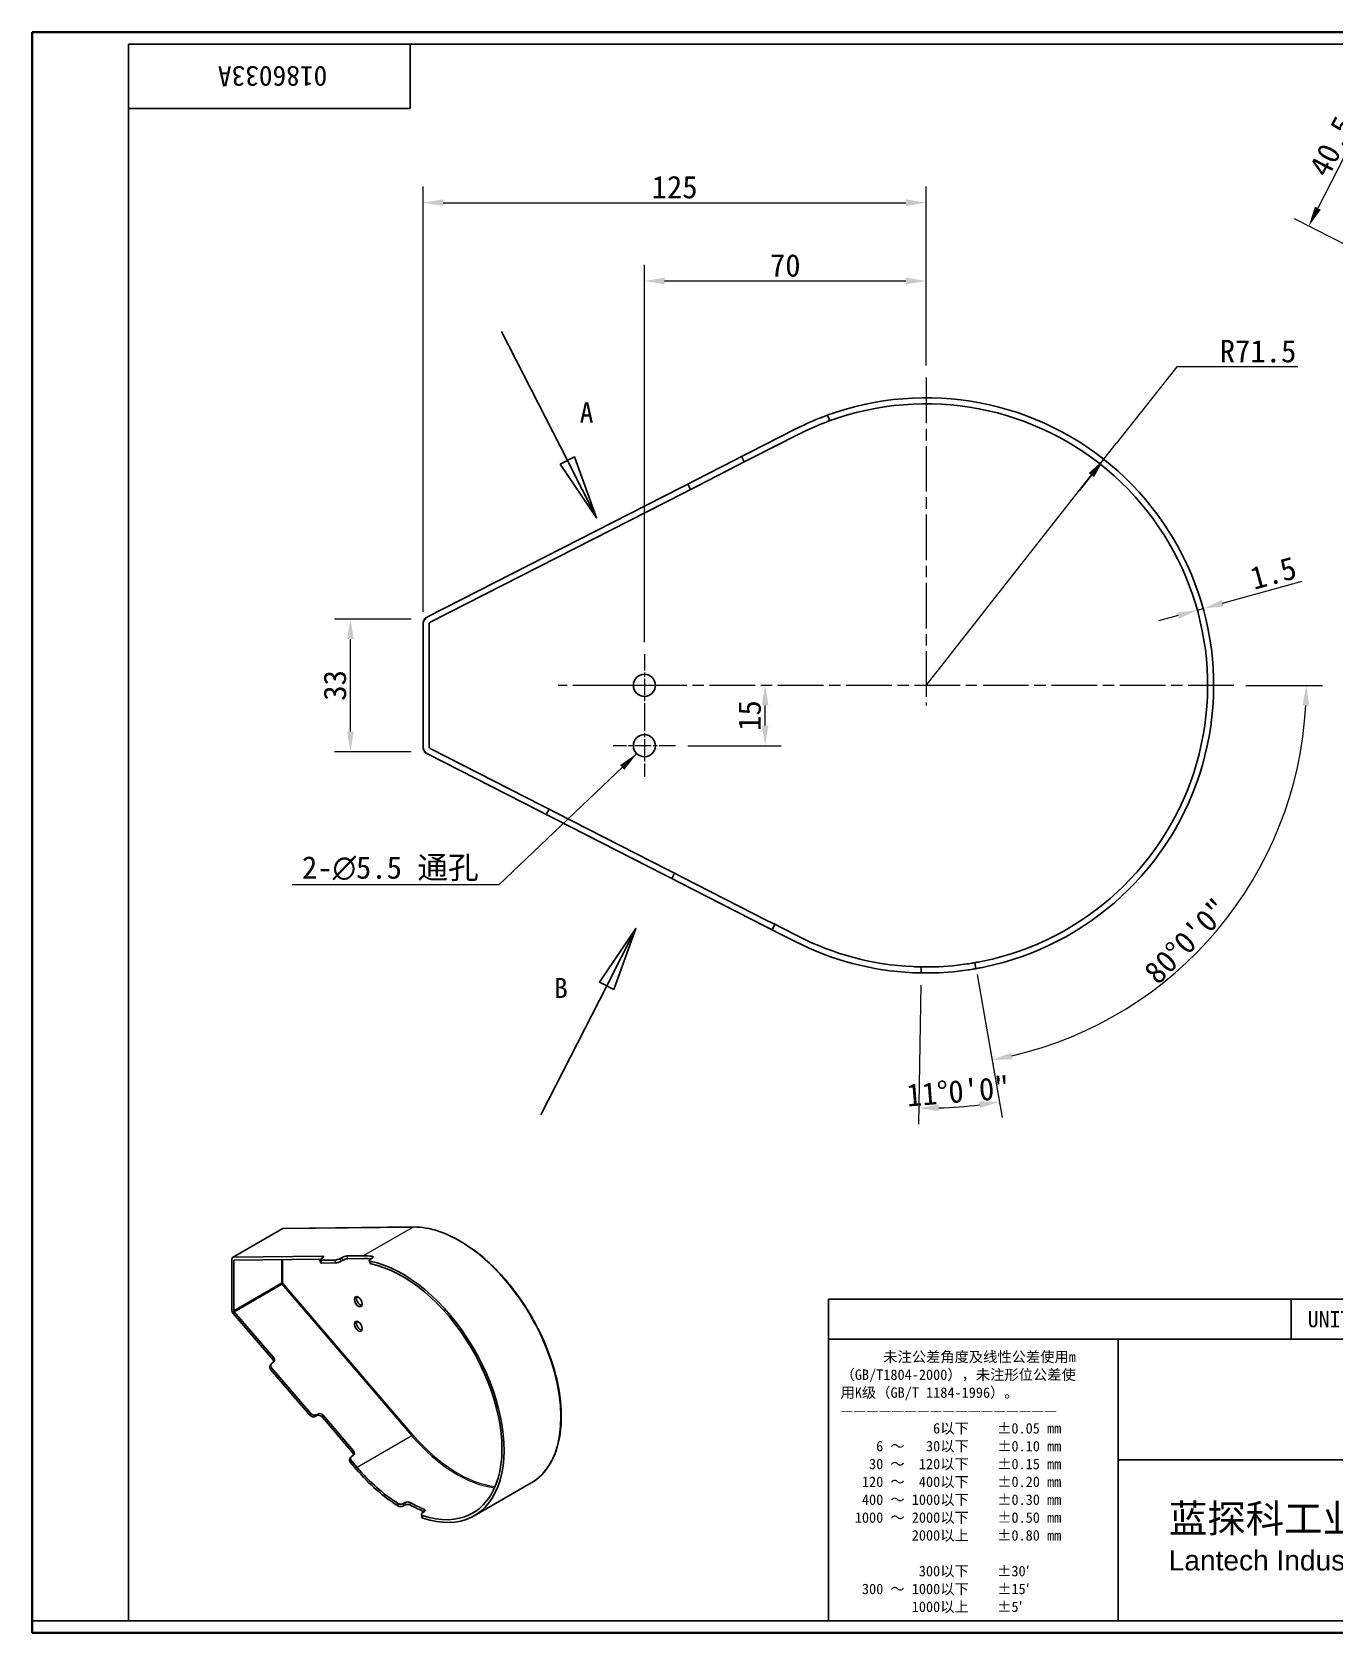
# Model space of a CAD drawing. Header units: millimetres. Extents: x 24 to 1166, y 22 to 818.
# Drawn here: x 24 to 672, y 22 to 818 of the extents above; entities that cross this region are included whole.
import ezdxf
from ezdxf.enums import TextEntityAlignment as Align

# ---------------------------------------------------------------- set-up
doc = ezdxf.new("R2010")
doc.units = ezdxf.units.MM
doc.header["$LTSCALE"] = 4
doc.linetypes.add('CHAIN', pattern=[0.3543, 0.2362, -0.0295, 0.0591, -0.0295])
doc.linetypes.add('DOTTED', pattern=[0.0482, 0.0069, -0.0413])
for name, color, linetype, lineweight in [('1', 7, 'Continuous', 18), ('可见 (ISO)', 7, 'Continuous', 25), ('可见窄的 (ISO)', 7, 'Continuous', 18), ('图框 (ISO)', 7, 'Continuous', 35), ('标题 (ISO)', 7, 'Continuous', 25), ('草图几何图元 (ISO)', 7, 'Continuous', 18)]:
    doc.layers.add(name, color=color, linetype=linetype, lineweight=lineweight)
for name, color, linetype, lineweight, true_color in [('中心标记 (ISO)', 1, 'CHAIN', 18, 0xff0000), ('剖切线 (ISO)', 7, 'CHAIN', 25, 0x008000), ('尺寸 (ISO)', 7, 'Continuous', 18, 0x008000), ('符号 (ISO)', 7, 'Continuous', 18, 0x008000)]:
    doc.layers.add(name, color=color, linetype=linetype, lineweight=lineweight, true_color=true_color)
doc.styles.add('HZ_33', font='simfang.ttf')
doc.styles.add('文本样式164', font='SimSun.ttf')
doc.styles.add('文本样式165', font='SimSun.ttf')
doc.styles.add('文本样式74', font='SimSun.ttf')
doc.styles.add('最新国标', font='simfang.ttf')
doc.styles.add('注释文本 (ISO)', font='simfang.ttf')
doc.dimstyles.new('默认 (GB)', dxfattribs={"dimscale": 4, "dimtxt": 2.8, "dimasz": 2.5, "dimexe": 2, "dimexo": 1.5, "dimgap": 0.5, "dimtad": 1, "dimtoh": 1, "dimdsep": 46, "dimtxsty": '最新国标', "dimcen": 0.09, "dimdle": 10, "dimclrd": 256, "dimclre": 256, "dimclrt": 256, "dimaunit": 1, "dimadec": 3, "dimazin": 2, "dimtfac": 0.535714, "dimtdec": 3, "dimtmove": 0, "dimatfit": 3, "dimfxl": 0, "dimtolj": 1, "dimlwd": -1, "dimlwe": -1, "dimarcsym": 0})
doc.dimstyles.new('默认 (GB)$7', dxfattribs={"dimscale": 4, "dimtxt": 2.8, "dimasz": 2.5, "dimexe": 2, "dimexo": 1.5, "dimgap": 0.5, "dimtad": 1, "dimtoh": 1, "dimdsep": 46, "dimtxsty": '最新国标', "dimcen": 0.09, "dimdle": 10, "dimclrd": 256, "dimclre": 256, "dimclrt": 256, "dimaunit": 1, "dimadec": 3, "dimazin": 2, "dimtfac": 0.535714, "dimtdec": 3, "dimtmove": 0, "dimatfit": 3, "dimfxl": 0, "dimtolj": 1, "dimlwd": -1, "dimlwe": -1, "dimarcsym": 0})

# ---------------------------------------------------------------- blocks, each defined once
blk = doc.blocks.new('图框 最新国标')
at = {"layer": '图框 (ISO)'}
for p, q in [((6, 7), (6, 204.5)), ((6, 204.5), (291.5, 204.5)), ((6, 7), (6, 5.5)), ((6, 7), (6, 5.5)), ((291.5, 5.5), (6, 5.5))]:
    blk.add_line(p, q, dxfattribs=at)
at = {"layer": '图框 (ISO)', "color": 7, "linetype": 'Continuous', "lineweight": 25}
for p, q in [((18, 203), (290, 203)), ((18, 7), (18, 203)), ((18, 203), (290, 203)), ((53, 203), (53, 195)), ((53, 195), (18, 195)), ((290, 7), (6, 7)), ((290, 7), (18, 7))]:
    blk.add_line(p, q, dxfattribs=at)
at = {"layer": '图框 (ISO)', "style": '文本样式74'}
blk.add_attdef('零件代号_001', (42.7, 200.25), '', height=2.5, rotation=180, dxfattribs=at)
blk = doc.blocks.new('标题栏 最新国标')
at = {"layer": '标题 (ISO)'}
for p, q in [((381.98, -183.84), (196.98, -183.84)), ((196.98, -183.84), (196.98, -223.84)), ((254.48, -183.84), (254.48, -188.84)), ((269.48, -183.84), (269.48, -188.84)), ((281.48, -188.09), (281.48, -184.59)), ((281.48, -184.59), (286.48, -185.34)), ((289.48, -183.84), (289.48, -188.84)), ((381.98, -223.84), (381.98, -183.84)), ((383.48, -183.84), (383.48, -225.34)), ((286.48, -185.34), (286.48, -187.34)), ((196.98, -188.84), (381.98, -188.84)), ((232.98, -188.84), (232.98, -223.84)), ((286.48, -187.34), (281.48, -188.09)), ((321.98, -188.84), (321.98, -223.84)), ((321.98, -193.84), (381.98, -193.84)), ((321.98, -198.84), (381.98, -198.84)), ((351.98, -198.84), (351.98, -208.84)), ((321.98, -203.84), (232.98, -203.84)), ((321.98, -203.84), (381.98, -203.84)), ((321.98, -208.84), (381.98, -208.84)), ((321.98, -218.84), (381.98, -218.84)), ((196.98, -223.84), (381.98, -223.84)), ((383.48, -225.34), (196.98, -225.34))]:
    blk.add_line(p, q, dxfattribs=at)
at = {"layer": '标题 (ISO)', "linetype": 'CHAIN', "ltscale": 5.000333}
blk.add_line((274.98, -184.09), (274.98, -188.59), dxfattribs=at)
at = {"layer": '标题 (ISO)', "linetype": 'CHAIN', "ltscale": 15.834605}
blk.add_line((272.73, -186.34), (286.98, -186.34), dxfattribs=at)
at = {"layer": '标题 (ISO)'}
for radius in [1.75, 1]:
    blk.add_circle((274.98, -186.34), radius, dxfattribs=at)
at = {"layer": '1', "style": '文本样式164'}
for s, p in [('材 料', (299.48, -186.34)), ('UNIT: mm', (261.98, -186.34)), ('设 计', (327.98, -191.34)), ('制 图', (327.98, -196.34)), ('比 例', (327.98, -201.34)), ('重 量', (357.98, -201.34)), ('共 1  张', (336.98, -206.34)), ('第 1  张', (366.98, -206.34))]:
    blk.add_text(s, height=2, dxfattribs=at).set_placement(p, align=Align.MIDDLE_CENTER)
at = {"layer": '标题 (ISO)', "style": '注释文本 (ISO)'}
for s, insert, char_height, attachment_point, line_spacing_factor in [('\\fSimSun|b0|i0;{\\H1.3000;      未注公差角度及线性公差使用m\\P}\\fSimSun|b0|i0;{\\H1.3000;（GB/T1804-2000），未注形位公差使\\P}\\fSimSun|b0|i0;{\\H1.3000;用K级（GB/T 1184-1996）。\\P}\\fSimSun|b0|i0;{\\H1.3000;—————————————————\\P}\\fSimSun|b0|i0;{\\H1.3000;             6以下    ±0.05 mm\\P}\\fSimSun|b0|i0;{\\H1.3000;     6 ～   30以下    ±0.10 mm\\P}\\fSimSun|b0|i0;{\\H1.3000;    30 ～  120以下    ±0.15 mm\\P}\\fSimSun|b0|i0;{\\H1.3000;   120 ～  400以下    ±0.20 mm\\P}\\fSimSun|b0|i0;{\\H1.3000;   400 ～ 1000以下    ±0.30 mm\\P}\\fSimSun|b0|i0;{\\H1.3000;  1000 ～ 2000以下    ±0.50 mm\\P}\\fSimSun|b0|i0;{\\H1.3000;          2000以上    ±0.80 mm\\P}\\fSimSun|b0|i0;{\\H1.3000;\\P}\\fSimSun|b0|i0;{\\H1.3000;           300以下    ±30′\\P}\\fSimSun|b0|i0;{\\H1.3000;   300 ～ 1000以下    ±15′\\P}\\fSimSun|b0|i0;{\\H1.3000;          1000以上    ±5′}', (198.48, -206.63), 1.3, 4, 1.023913), ('{\\fMicrosoft YaHei|b0|i0|c134|p34;\\H1.75x;蓝探科工业自动化（江苏）有限公司\\P\\fArial|b0|i0|c0|p34;\\H0.71429x;Lantech Industrial Automation (Jiangsu) Co., Ltd\\fFangSong|b0|i0|c134|p49;.\\H1.15195x; }', (277.48, -213.84), 2, 5, 0.978695)]:
    blk.add_mtext(s, dxfattribs=dict(at, insert=insert, char_height=char_height, attachment_point=attachment_point, line_spacing_factor=line_spacing_factor))
at = {"layer": '标题 (ISO)', "attachment_point": 5, "style": '注释文本 (ISO)'}
for s, insert, char_height in [('\\fFangSong|b0|i0;零件号', (327.98, -211.84), 2), ('\\fSimSun|b0|i0;{\\H1.6000;未经蓝探科事先书面同意，严禁复制或发布此文件。}', (351.98, -221.34), 1.6)]:
    blk.add_mtext(s, dxfattribs=dict(at, insert=insert, char_height=char_height))
at = {"layer": '标题 (ISO)'}
for tag, p, height, style in [('材料_001', (320.09, -187.33), 2, '注释文本 (ISO)'), ('设计人_001', (353.63, -192.33), 2, '注释文本 (ISO)'), ('库存编号_001', (272.47, -198.13), 3.5, '文本样式165'), ('设计人_001', (353.63, -197.33), 2, '注释文本 (ISO)'), ('视图比例_001', (339.22, -202.33), 2, '注释文本 (ISO)'), ('质量\\P3;_001', (371.53, -202.3), 2, '注释文本 (ISO)'), ('零件代号_001', (347.9, -215.59), 3.5, '文本样式165')]:
    blk.add_attdef(tag, p, '', height=height, dxfattribs=dict(at, style=style))
blk = doc.blocks.new('*D5')
at = {"layer": 'Defpoints', "color": 0, "transparency": 16777216}
for p in [(468.48, 493.15), (621.48, 493.15), (637.45, 408.29), (492.79, 355.28)]:
    blk.add_point(p, dxfattribs=at)
at = {"layer": '尺寸 (ISO)', "color": 116, "true_color": 0x00803f, "transparency": 16777216}
for p, q in [((627.48, 493.15), (665.56, 493.15)), ((493.83, 349.37), (502.7, 299.06))]:
    blk.add_line(p, q, dxfattribs=at)
blk.add_arc((468.48, 493.15), 189.08, 283.03057, 356.96943, dxfattribs=at)
for points in [[(655.63, 483.2), (658.96, 483.11), (657.56, 493.15)], [(511.44, 307.3), (510.78, 310.57), (501.31, 306.94)]]:
    blk.add_solid(points, dxfattribs=at)
at = {"layer": '尺寸 (ISO)', "transparency": 16777216, "insert": (597.87, 365.99), "char_height": 11.2, "attachment_point": 5, "rotation": 45.5, "style": '最新国标'}
blk.add_mtext('\\A1;80°0\'0"', dxfattribs=at)
blk = doc.blocks.new('二维转换剖视图0')
at = {"layer": '剖切线 (ISO)', "linetype": 'Continuous'}
for p, q in [((64.36, 167.27), (72.54, 151.24)), ((73.43, 151.69), (71.65, 150.79)), ((76.17, 144.11), (73.43, 151.69)), ((71.65, 150.79), (76.17, 144.11)), ((72.54, 151.24), (76.17, 144.11))]:
    blk.add_line(p, q, dxfattribs=at)
at = {"layer": '剖切线 (ISO)', "linetype": 'Continuous', "flags": 128}
blk.add_lwpolyline([(71.65, 150.79), (76.17, 144.11), (73.43, 151.69), (71.65, 150.79)], dxfattribs=at)
at = {"layer": '剖切线 (ISO)'}
blk.add_solid([(71.65, 150.79), (76.17, 144.11), (73.43, 151.69), (71.65, 150.79)], dxfattribs=at)
at = {"layer": '剖切线 (ISO)', "insert": (74.08, 155.95), "char_height": 2.5, "attachment_point": 7, "style": 'HZ_33'}
blk.add_mtext('A', dxfattribs=at)
blk = doc.blocks.new('二维转换剖视图1')
at = {"layer": '剖切线 (ISO)', "linetype": 'Continuous'}
for p, q in [((81.06, 93.08), (76.53, 86.4)), ((77.43, 85.95), (81.06, 93.08)), ((78.32, 85.5), (81.06, 93.08)), ((69.25, 69.92), (77.43, 85.95)), ((76.53, 86.4), (78.32, 85.5))]:
    blk.add_line(p, q, dxfattribs=at)
at = {"layer": '剖切线 (ISO)', "linetype": 'Continuous', "flags": 128}
blk.add_lwpolyline([(78.32, 85.5), (81.06, 93.08), (76.53, 86.4), (78.32, 85.5)], dxfattribs=at)
at = {"layer": '剖切线 (ISO)'}
blk.add_solid([(78.32, 85.5), (81.06, 93.08), (76.53, 86.4), (78.32, 85.5)], dxfattribs=at)
at = {"layer": '剖切线 (ISO)', "insert": (70.89, 84.42), "char_height": 2.5, "attachment_point": 7, "style": 'HZ_33'}
blk.add_mtext('B', dxfattribs=at)
blk = doc.blocks.new('*D8')
at = {"layer": 'Defpoints', "color": 0, "transparency": 16777216}
for p in [(468.48, 694.22), (468.48, 646.15), (328.48, 508.65)]:
    blk.add_point(p, dxfattribs=at)
at = {"layer": '尺寸 (ISO)', "color": 116, "true_color": 0x00803f, "transparency": 16777216}
for p, q in [((328.48, 514.65), (328.48, 702.22)), ((468.48, 652.15), (468.48, 702.22)), ((338.48, 694.22), (458.48, 694.22))]:
    blk.add_line(p, q, dxfattribs=at)
for points in [[(338.48, 695.88), (338.48, 692.55), (328.48, 694.22)], [(458.48, 695.88), (458.48, 692.55), (468.48, 694.22)]]:
    blk.add_solid(points, dxfattribs=at)
at = {"layer": '尺寸 (ISO)', "transparency": 16777216, "insert": (398.48, 701.88), "char_height": 11.2, "attachment_point": 5, "style": '最新国标'}
blk.add_mtext('\\A1;70', dxfattribs=at)
blk = doc.blocks.new('*D9')
at = {"layer": 'Defpoints', "color": 0, "transparency": 16777216}
for p in [(556.89, 605.54), (468.48, 493.15)]:
    blk.add_point(p, dxfattribs=at)
at = {"layer": '尺寸 (ISO)', "color": 116, "true_color": 0x00803f, "transparency": 16777216}
for p, q in [((593.1, 651.56), (563.08, 613.4)), ((653.25, 651.56), (593.1, 651.56)), ((556.89, 605.54), (563.08, 613.4)), ((468.48, 493.15), (556.89, 605.54)), ((550.71, 597.68), (544.53, 589.82))]:
    blk.add_line(p, q, dxfattribs=at)
blk.add_solid([(549.4, 598.71), (552.02, 596.65), (556.89, 605.54)], dxfattribs=at)
at = {"layer": '尺寸 (ISO)', "transparency": 16777216, "insert": (633.54, 659.25), "char_height": 11.2, "attachment_point": 5, "style": '最新国标'}
blk.add_mtext('\\A1;R71.5', dxfattribs=at)
blk = doc.blocks.new('*D10')
at = {"layer": 'Defpoints', "color": 0, "transparency": 16777216}
for p in [(468.48, 733.15), (468.48, 646.15), (218.48, 523.7)]:
    blk.add_point(p, dxfattribs=at)
at = {"layer": '尺寸 (ISO)', "color": 116, "true_color": 0x00803f, "transparency": 16777216}
for p, q in [((218.48, 529.7), (218.48, 741.15)), ((468.48, 652.15), (468.48, 741.15)), ((228.48, 733.15), (458.48, 733.15))]:
    blk.add_line(p, q, dxfattribs=at)
for points in [[(228.48, 734.82), (228.48, 731.48), (218.48, 733.15)], [(458.48, 734.82), (458.48, 731.48), (468.48, 733.15)]]:
    blk.add_solid(points, dxfattribs=at)
at = {"layer": '尺寸 (ISO)', "transparency": 16777216, "insert": (343.48, 740.81), "char_height": 11.2, "attachment_point": 5, "style": '最新国标'}
blk.add_mtext('\\A1;125', dxfattribs=at)
blk = doc.blocks.new('*D11')
at = {"layer": 'Defpoints', "color": 0, "transparency": 16777216}
for p in [(182.31, 526.15), (218.48, 526.15), (218.48, 460.15)]:
    blk.add_point(p, dxfattribs=at)
at = {"layer": '尺寸 (ISO)', "color": 116, "true_color": 0x00803f, "transparency": 16777216}
for p, q in [((212.48, 526.15), (174.31, 526.15)), ((182.31, 470.15), (182.31, 516.15)), ((212.48, 460.15), (174.31, 460.15))]:
    blk.add_line(p, q, dxfattribs=at)
for points in [[(180.64, 516.15), (183.98, 516.15), (182.31, 526.15)], [(180.64, 470.15), (183.98, 470.15), (182.31, 460.15)]]:
    blk.add_solid(points, dxfattribs=at)
at = {"layer": '尺寸 (ISO)', "transparency": 16777216, "insert": (174.65, 493.15), "char_height": 11.2, "attachment_point": 5, "rotation": 90, "style": '最新国标'}
blk.add_mtext('\\A1;33', dxfattribs=at)
blk = doc.blocks.new('*D12')
at = {"layer": 'Defpoints', "color": 0, "transparency": 16777216}
for p in [(388.48, 493.15), (468.48, 493.15), (343.98, 463.15)]:
    blk.add_point(p, dxfattribs=at)
at = {"layer": '尺寸 (ISO)', "color": 116, "true_color": 0x00803f, "transparency": 16777216}
for p, q in [((388.48, 473.15), (388.48, 483.15)), ((349.98, 463.15), (396.48, 463.15))]:
    blk.add_line(p, q, dxfattribs=at)
for points in [[(386.81, 483.15), (390.14, 483.15), (388.48, 493.15)], [(386.81, 473.15), (390.14, 473.15), (388.48, 463.15)]]:
    blk.add_solid(points, dxfattribs=at)
at = {"layer": '尺寸 (ISO)', "transparency": 16777216, "insert": (380.81, 478.15), "char_height": 11.2, "attachment_point": 5, "rotation": 90, "style": '最新国标'}
blk.add_mtext('\\A1;15', dxfattribs=at)
blk = doc.blocks.new('*D13')
at = {"layer": 'Defpoints', "color": 0, "transparency": 16777216}
for p in [(603.39, 530.54), (606.28, 531.34), (606.28, 531.34)]:
    blk.add_point(p, dxfattribs=at)
at = {"layer": '尺寸 (ISO)', "color": 116, "true_color": 0x00803f, "transparency": 16777216}
for p, q in [((615.92, 534.01), (655.52, 544.99)), ((593.75, 527.87), (584.12, 525.2)), ((603.39, 530.54), (606.28, 531.34))]:
    blk.add_line(p, q, dxfattribs=at)
for points in [[(615.47, 535.62), (616.36, 532.41), (606.28, 531.34)], [(593.31, 529.48), (594.2, 526.26), (603.39, 530.54)]]:
    blk.add_solid(points, dxfattribs=at)
at = {"layer": '尺寸 (ISO)', "transparency": 16777216, "insert": (641.09, 548.98), "char_height": 11.2, "attachment_point": 5, "rotation": 15.49141, "style": '最新国标'}
blk.add_mtext('\\A1;1.5', dxfattribs=at)
blk = doc.blocks.new('*D18')
at = {"layer": 'Defpoints', "color": 0, "transparency": 16777216}
for p in [(658.75, 721.5), (844.29, 717.78), (744.9, 677.55)]:
    blk.add_point(p, dxfattribs=at)
at = {"layer": '尺寸 (ISO)', "color": 116, "true_color": 0x00803f, "transparency": 16777216}
for p, q in [((838.94, 720.51), (688.43, 797.29)), ((691.01, 784.74), (663.29, 730.41)), ((739.55, 680.28), (651.62, 725.13))]:
    blk.add_line(p, q, dxfattribs=at)
for points in [[(689.53, 785.5), (692.5, 783.99), (695.56, 793.65)], [(661.81, 731.16), (664.78, 729.65), (658.75, 721.5)]]:
    blk.add_solid(points, dxfattribs=at)
at = {"layer": '尺寸 (ISO)', "transparency": 16777216, "insert": (670.3, 761.07), "char_height": 11.2, "attachment_point": 5, "rotation": 62.97265, "style": '最新国标'}
blk.add_mtext('\\A1;40.5', dxfattribs=at)
blk = doc.blocks.new('*D22')
at = {"layer": 'Defpoints', "color": 0, "transparency": 16777216}
for p in [(468.48, 493.15), (492.79, 355.28), (465.98, 350.17), (478.26, 283.18)]:
    blk.add_point(p, dxfattribs=at)
at = {"layer": '尺寸 (ISO)', "color": 116, "true_color": 0x00803f, "transparency": 16777216}
for p, q in [((465.88, 344.17), (464.67, 274.98)), ((493.83, 349.37), (506.37, 278.26))]:
    blk.add_line(p, q, dxfattribs=at)
blk.add_arc((468.48, 493.15), 210.2, 271.72603, 277.27397, dxfattribs=at)
for points in [[(474.82, 281.38), (474.8, 284.71), (464.81, 282.98)], [(494.84, 286.29), (495.34, 282.99), (504.98, 286.14)]]:
    blk.add_solid(points, dxfattribs=at)
at = {"layer": '尺寸 (ISO)', "transparency": 16777216, "insert": (484.37, 291.24), "char_height": 11.2, "attachment_point": 5, "rotation": 4.5, "style": '最新国标'}
blk.add_mtext('\\A1;11°0\'0"', dxfattribs=at)

msp = doc.modelspace()

# ---------------------------------------------------------------- linework, layer by layer
at = {"layer": '中心标记 (ISO)', "ltscale": 23.990969}
for p, q in [((468.476, 646.148), (468.476, 483.148)), ((621.476, 493.148), (285.651, 493.148))]:
    msp.add_line(p, q, dxfattribs=at)
at = {"layer": '中心标记 (ISO)', "ltscale": 8.611757}
for p, q in [((328.476, 508.648), (328.476, 477.648)), ((343.976, 493.148), (312.976, 493.148)), ((328.476, 478.648), (328.476, 447.648)), ((343.976, 463.148), (312.976, 463.148))]:
    msp.add_line(p, q, dxfattribs=at)
at = {"layer": '可见 (ISO)'}
for p, q in [((419.567, 627.525), (420.593, 624.705)), ((380.334, 608.717), (403.494, 620.531)), ((404.857, 617.859), (381.697, 606.044)), ((373.207, 605.081), (353.61, 595.084)), ((373.207, 605.081), (376.771, 606.899)), ((380.334, 608.717), (376.771, 606.899)), ((378.134, 604.227), (376.771, 606.899)), ((378.134, 604.227), (381.697, 606.044)), ((354.973, 592.412), (374.571, 602.409)), ((378.134, 604.227), (374.571, 602.409)), ((220.658, 527.262), (346.484, 591.449)), ((350.047, 593.266), (346.484, 591.449)), ((347.847, 588.776), (351.41, 590.594)), ((350.047, 593.266), (353.61, 595.084)), ((350.047, 593.266), (351.41, 590.594)), ((354.973, 592.412), (351.41, 590.594)), ((347.847, 588.776), (222.021, 524.589)), ((218.476, 462.598), (218.476, 523.699)), ((221.476, 523.699), (221.476, 462.598)), ((222.021, 461.708), (277.475, 433.419)), ((276.111, 430.747), (220.658, 459.035)), ((276.111, 430.747), (279.674, 428.929)), ((281.038, 431.602), (277.475, 433.419)), ((281.038, 431.602), (279.674, 428.929)), ((281.038, 431.602), (284.601, 429.784)), ((283.238, 427.112), (279.674, 428.929)), ((283.238, 427.112), (338.467, 398.938)), ((339.83, 401.61), (284.601, 429.784)), ((342.03, 397.12), (338.467, 398.938)), ((339.83, 401.61), (343.393, 399.793)), ((342.03, 397.12), (343.393, 399.793)), ((346.956, 397.975), (343.393, 399.793)), ((342.03, 397.12), (345.593, 395.303)), ((388.351, 373.491), (345.593, 395.303)), ((346.956, 397.975), (389.714, 376.163)), ((393.277, 374.345), (389.714, 376.163)), ((393.277, 374.345), (391.914, 371.673)), ((393.277, 374.345), (396.84, 372.528)), ((388.351, 373.491), (391.914, 371.673)), ((395.477, 369.855), (391.914, 371.673)), ((395.477, 369.855), (403.494, 365.766)), ((404.857, 368.438), (396.84, 372.528)), ((465.98, 350.17), (466.032, 353.17)), ((492.786, 355.275), (493.307, 352.321)), ((148.447, 222.972), (123.698, 208.683)), ((213.601, 223.865), (148.959, 223.109)), ((123.284, 182.824), (123.284, 207.768)), ((124.055, 208.777), (168.541, 209.297)), ((124.344, 207.155), (124.344, 182.211)), ((167.401, 207.909), (124.537, 207.408)), ((167.053, 207.438), (167.535, 206.069)), ((174.454, 207.366), (167.525, 207.285)), ((168.387, 208.495), (167.68, 208.087)), ((177.128, 208.198), (177.835, 208.606)), ((178.317, 207.237), (177.61, 206.828)), ((180.509, 209.437), (188.698, 209.533)), ((189.18, 208.164), (180.991, 208.068)), ((191.656, 207.154), (192.019, 205.794)), ((192.966, 208.291), (192.259, 207.882)), ((168.007, 205.916), (174.936, 205.997)), ((143.661, 158.056), (124.055, 180.924)), ((124.537, 181.736), (144.143, 158.868)), ((142.821, 155.725), (142.339, 154.912)), ((142.645, 153.076), (162.171, 130.3)), ((162.653, 131.113), (143.127, 153.888)), ((143.988, 156.583), (143.281, 156.174)), ((165.552, 130.056), (164.845, 129.647)), ((165.327, 130.46), (166.034, 130.868)), ((183.344, 111.77), (168.226, 129.403)), ((168.708, 130.215), (183.826, 112.583)), ((182.504, 109.439), (182.022, 108.627)), ((182.328, 106.79), (185.162, 103.484)), ((185.644, 104.297), (182.81, 107.603)), ((183.671, 110.297), (182.964, 109.889)), ((272.171, 96.633), (243.886, 80.303)), ((209.375, 85.587), (208.668, 85.179)), ((208.687, 86.393), (209.394, 86.801)), ((217.558, 80.996), (217.742, 79.683)), ((218.853, 82.199), (218.146, 81.791))]:
    msp.add_line(p, q, dxfattribs=at)
for centre in [(328.476, 493.148), (328.476, 463.148)]:
    msp.add_circle(centre, 5.5, dxfattribs=at)
for centre, radius, start, end in [((468.476, 493.148), 143, 281.602888, 108.397112), ((468.476, 493.148), 140, 281.637245, 108.362755), ((468.476, 493.148), 143, 111.602888, 117.027349), ((468.476, 493.148), 140, 111.637245, 117.027349), ((222.476, 523.699), 4, 117.027349, 180), ((222.476, 523.699), 1, 117.027349, 180), ((222.476, 462.598), 4, 180, 242.972651), ((222.476, 462.598), 1, 180, 242.972651), ((468.476, 493.148), 140, 242.972651, 267.362755), ((468.476, 493.148), 143, 242.972651, 267.397112), ((468.476, 493.148), 143, 270.602888, 278.397112), ((468.476, 493.148), 140, 270.637245, 278.362755)]:
    msp.add_arc(centre, radius, start, end, dxfattribs=at)
for centre, major_axis, ratio, start_param, end_param in [((124.698, 206.951), (-1, 1.732), 0.5773503, 5.9695034, 7.0685835), ((124.698, 206.951), (-0.25, 0.433), 0.5773503, 5.9695034, 7.0685835), ((168.94, 208.102), (-1.887, -0.664), 0.2519406, 5.3516404, 6.9224367), ((167.127, 208.481), (1.887, 0.664), 0.2519406, 5.3516404, 6.9224367), ((175.868, 208.183), (-1.887, -0.664), 0.2519406, 0.6392514, 2.2100477), ((179.095, 208.621), (-1.887, -0.664), 0.2519406, 3.780844, 5.3516404), ((179.577, 207.251), (1.887, 0.664), 0.2519406, 0.6392514, 2.2100477), ((211.672, 144.265), (-35.75, 61.921), 0.5773503, 5.8748287, 5.9695034), ((211.672, 144.265), (-35, 60.622), 0.5773503, 5.8953468, 5.9695034), ((169.422, 206.733), (-1.887, -0.664), 0.2519406, 0, 0.6392514), ((176.35, 206.814), (1.887, 0.664), 0.2519406, 3.780844, 5.3516404), ((208.136, 142.224), (35.75, -61.921), 0.5773503, 5.7002957, 8.96047), ((208.136, 142.224), (35, -60.622), 0.5773503, 5.7008954, 8.9598703), ((187.277, 187.335), (1.375, -2.382), 0.5773503, 3.5375532, 5.8872247), ((124.698, 182.007), (-1, 1.732), 0.5773503, 0.7853982, 1.8844783), ((124.698, 182.007), (0.25, -0.433), 0.5773503, 3.9269908, 5.0260709), ((187.277, 175.088), (1.375, -2.382), 0.5773503, 3.5375532, 5.8872247), ((144.059, 153.892), (-1.72, 1.02), 0.7766547, 0, 1.1593314), ((144.541, 154.705), (-1.72, 1.02), 0.7766547, 5.8717204, 7.4425167), ((142.247, 157.239), (1.72, -1.02), 0.7766547, 0.30905, 1.1593314), ((142.729, 158.052), (1.72, -1.02), 0.7766547, 5.8717204, 7.4425167), ((163.586, 131.117), (1.72, -1.02), 0.7766547, 4.3009241, 5.8717204), ((164.068, 131.929), (-1.72, 1.02), 0.7766547, 1.1593314, 2.7301277), ((166.812, 128.586), (1.72, -1.02), 0.7766547, 1.1593314, 2.7301277), ((167.294, 129.399), (-1.72, 1.02), 0.7766547, 4.3009241, 5.8717204), ((181.929, 110.954), (1.72, -1.02), 0.7766547, 0.30905, 1.1593314), ((182.411, 111.766), (1.72, -1.02), 0.7766547, 5.8717204, 7.4425167), ((183.742, 107.607), (-1.72, 1.02), 0.7766547, 0, 1.1593314), ((184.224, 108.419), (-1.72, 1.02), 0.7766547, 5.8717204, 7.4425167), ((208.136, 142.224), (35.75, -61.921), 0.5773503, 5.0260709, 5.4523582), ((208.136, 142.224), (-35, 60.622), 0.5773503, 1.8844783, 2.3101659), ((211.672, 144.265), (-35.75, 61.921), 0.5773503, 2.3667169, 2.5012569), ((211.672, 144.265), (35, -60.622), 0.5773503, 5.5089092, 5.6437448)]:
    msp.add_ellipse(centre, major_axis=major_axis, ratio=ratio, start_param=start_param, end_param=end_param, dxfattribs=at)
for centre in [(186.216, 186.723), (186.216, 174.475)]:
    msp.add_ellipse(centre, major_axis=(1.375, -2.382), ratio=0.5773503, dxfattribs=at)
for points, knots in [([(423.345, 628.84), (422.868, 628.681), (422.361, 628.51), (421.429, 628.189), (421.004, 628.039), (420.335, 627.802), (420.045, 627.698), (419.661, 627.559), (419.567, 627.525), (419.567, 627.525)], [0.30147568, 0.30147568, 0.30147568, 0.30147568, 0.37682537, 0.37682537, 0.45217506, 0.45217506, 0.52751279, 0.52751279, 0.60285053, 0.60285053, 0.60285053, 0.60285053]), ([(419.567, 627.525), (419.567, 627.525), (419.472, 627.49), (419.089, 627.35), (418.8, 627.244), (418.135, 626.995), (417.714, 626.836), (416.793, 626.483), (416.294, 626.289), (415.827, 626.104)], [0, 0, 0, 0, 0.07533773, 0.07533773, 0.15067547, 0.15067547, 0.22602516, 0.22602516, 0.30137485, 0.30137485, 0.30137485, 0.30137485]), ([(416.854, 623.284), (417.321, 623.469), (417.82, 623.664), (418.74, 624.017), (419.161, 624.176), (419.826, 624.424), (420.115, 624.531), (420.499, 624.671), (420.593, 624.705), (420.593, 624.705)], [-0.30137595, -0.30137595, -0.30137595, -0.30137595, -0.22602573, -0.22602573, -0.1506755, -0.1506755, -0.07533775, -0.07533775, 0, 0, 0, 0]), ([(420.593, 624.705), (420.593, 624.705), (420.687, 624.74), (421.071, 624.879), (421.361, 624.983), (422.03, 625.22), (422.455, 625.369), (423.387, 625.69), (423.894, 625.862), (424.371, 626.02)], [0.60285711, 0.60285711, 0.60285711, 0.60285711, 0.67819486, 0.67819486, 0.75353261, 0.75353261, 0.82888284, 0.82888284, 0.90423307, 0.90423307, 0.90423307, 0.90423307]), ([(461.982, 350.296), (462.483, 350.273), (463.019, 350.252), (464.004, 350.218), (464.454, 350.205), (465.164, 350.186), (465.471, 350.18), (465.88, 350.172), (465.98, 350.17), (465.98, 350.17)], [0.30147568, 0.30147568, 0.30147568, 0.30147568, 0.37682537, 0.37682537, 0.45217506, 0.45217506, 0.52751279, 0.52751279, 0.60285053, 0.60285053, 0.60285053, 0.60285053]), ([(466.032, 353.17), (466.032, 353.17), (465.932, 353.171), (465.524, 353.179), (465.216, 353.186), (464.506, 353.204), (464.056, 353.217), (463.071, 353.252), (462.536, 353.274), (462.034, 353.297)], [0.60285711, 0.60285711, 0.60285711, 0.60285711, 0.67819486, 0.67819486, 0.75353261, 0.75353261, 0.82888284, 0.82888284, 0.90423307, 0.90423307, 0.90423307, 0.90423307]), ([(470.033, 353.157), (469.53, 353.152), (468.995, 353.149), (468.009, 353.148), (467.559, 353.151), (466.849, 353.157), (466.541, 353.162), (466.133, 353.168), (466.032, 353.17), (466.032, 353.17)], [-0.30137595, -0.30137595, -0.30137595, -0.30137595, -0.22602573, -0.22602573, -0.1506755, -0.1506755, -0.07533775, -0.07533775, 0, 0, 0, 0]), ([(492.786, 355.275), (492.786, 355.275), (492.688, 355.258), (492.285, 355.188), (491.982, 355.136), (491.281, 355.018), (490.838, 354.945), (489.864, 354.791), (489.334, 354.71), (488.837, 354.637)], [0, 0, 0, 0, 0.07533775, 0.07533775, 0.1506755, 0.1506755, 0.22602573, 0.22602573, 0.30137595, 0.30137595, 0.30137595, 0.30137595]), ([(489.358, 351.681), (489.855, 351.755), (490.385, 351.836), (491.359, 351.99), (491.802, 352.063), (492.503, 352.181), (492.806, 352.233), (493.209, 352.303), (493.307, 352.321), (493.307, 352.321)], [-0.30137485, -0.30137485, -0.30137485, -0.30137485, -0.22602516, -0.22602516, -0.15067547, -0.15067547, -0.07533773, -0.07533773, 0, 0, 0, 0]), ([(496.716, 356.026), (496.224, 355.925), (495.698, 355.82), (494.731, 355.632), (494.289, 355.548), (493.59, 355.419), (493.287, 355.364), (492.885, 355.293), (492.786, 355.275), (492.786, 355.275)], [0.30148116, 0.30148116, 0.30148116, 0.30148116, 0.37683139, 0.37683139, 0.45218161, 0.45218161, 0.52751936, 0.52751936, 0.60285711, 0.60285711, 0.60285711, 0.60285711]), ([(493.307, 352.321), (493.307, 352.321), (493.406, 352.338), (493.808, 352.41), (494.111, 352.465), (494.81, 352.594), (495.252, 352.677), (496.219, 352.865), (496.745, 352.97), (497.237, 353.071)], [0.60285053, 0.60285053, 0.60285053, 0.60285053, 0.67818826, 0.67818826, 0.75352599, 0.75352599, 0.82887569, 0.82887569, 0.90422538, 0.90422538, 0.90422538, 0.90422538]), ([(465.98, 350.17), (465.98, 350.17), (466.08, 350.168), (466.489, 350.162), (466.796, 350.158), (467.507, 350.151), (467.957, 350.149), (468.942, 350.148), (469.478, 350.151), (469.98, 350.156)], [0, 0, 0, 0, 0.07533773, 0.07533773, 0.15067547, 0.15067547, 0.22602516, 0.22602516, 0.30137485, 0.30137485, 0.30137485, 0.30137485]), ([(148.959, 223.109), (148.924, 223.109), (148.889, 223.107), (148.818, 223.099), (148.783, 223.094), (148.714, 223.079), (148.679, 223.07), (148.61, 223.049), (148.576, 223.036), (148.51, 223.007), (148.478, 222.99), (148.447, 222.972)], [2.04251256, 2.04251256, 2.04251256, 2.04251256, 2.10524895, 2.10524895, 2.16798533, 2.16798533, 2.23072172, 2.23072172, 2.2934581, 2.2934581, 2.35619449, 2.35619449, 2.35619449, 2.35619449]), ([(272.171, 96.633), (275.984, 98.834), (279.187, 102.087), (284.071, 110.374), (285.738, 115.424), (287.365, 126.822), (287.311, 133.179), (285.483, 146.537), (283.708, 153.536), (278.618, 167.464), (275.306, 174.391), (267.48, 187.477), (262.968, 193.634), (253.196, 204.559), (247.938, 209.326), (237.198, 216.984), (231.718, 219.873), (221.97, 223.17), (217.654, 223.913), (213.601, 223.865)], [5.4977871, 5.4977871, 5.4977871, 5.4977871, 5.8133888, 5.8133888, 6.1321021, 6.1321021, 6.4531125, 6.4531125, 6.7742519, 6.7742519, 7.0951908, 7.0951908, 7.416057, 7.416057, 7.7370237, 7.7370237, 8.0581911, 8.0581911, 8.3256979, 8.3256979, 8.3256979, 8.3256979]), ([(192.18, 206.832), (192.012, 206.864), (191.868, 206.918), (191.683, 207.061), (191.641, 207.149), (191.656, 207.334), (191.712, 207.442), (191.925, 207.665), (192.081, 207.78), (192.259, 207.882)], [0.30147568, 0.30147568, 0.30147568, 0.30147568, 0.37682537, 0.37682537, 0.45217506, 0.45217506, 0.52751279, 0.52751279, 0.60285053, 0.60285053, 0.60285053, 0.60285053]), ([(192.966, 208.291), (193.143, 208.393), (193.3, 208.508), (193.512, 208.73), (193.569, 208.837), (193.585, 209.017), (193.545, 209.101), (193.364, 209.228), (193.223, 209.271), (193.058, 209.29)], [0, 0, 0, 0, 0.07533773, 0.07533773, 0.15067547, 0.15067547, 0.22602516, 0.22602516, 0.30137485, 0.30137485, 0.30137485, 0.30137485]), ([(192.019, 205.794), (192.036, 205.734), (192.075, 205.677), (192.231, 205.558), (192.375, 205.504), (192.543, 205.471)], [0.77764629, 0.77764629, 0.77764629, 0.77764629, 0.82888284, 0.82888284, 0.90423307, 0.90423307, 0.90423307, 0.90423307]), ([(205.84, 85.23), (206.018, 85.118), (206.243, 85.021), (206.735, 84.889), (207.003, 84.855), (207.505, 84.847), (207.773, 84.874), (208.266, 84.988), (208.491, 85.076), (208.668, 85.179)], [0.30147568, 0.30147568, 0.30147568, 0.30147568, 0.37682537, 0.37682537, 0.45217506, 0.45217506, 0.52751279, 0.52751279, 0.60285053, 0.60285053, 0.60285053, 0.60285053]), ([(208.687, 86.393), (208.509, 86.29), (208.284, 86.202), (207.792, 86.087), (207.524, 86.061), (207.022, 86.069), (206.754, 86.103), (206.261, 86.235), (206.036, 86.332), (205.859, 86.444)], [0.60285711, 0.60285711, 0.60285711, 0.60285711, 0.67819486, 0.67819486, 0.75353261, 0.75353261, 0.82888284, 0.82888284, 0.90423307, 0.90423307, 0.90423307, 0.90423307]), ([(209.375, 85.587), (209.553, 85.69), (209.778, 85.778), (210.271, 85.893), (210.538, 85.92), (211.041, 85.918), (211.309, 85.887), (211.801, 85.77), (212.026, 85.682), (212.204, 85.581)], [0, 0, 0, 0, 0.07533773, 0.07533773, 0.15067547, 0.15067547, 0.22602516, 0.22602516, 0.30137485, 0.30137485, 0.30137485, 0.30137485]), ([(212.223, 86.796), (212.045, 86.896), (211.82, 86.984), (211.327, 87.101), (211.059, 87.132), (210.557, 87.134), (210.289, 87.107), (209.796, 86.992), (209.572, 86.903), (209.394, 86.801)], [-0.30137595, -0.30137595, -0.30137595, -0.30137595, -0.22602573, -0.22602573, -0.1506755, -0.1506755, -0.07533775, -0.07533775, 0, 0, 0, 0]), ([(218.121, 80.479), (217.947, 80.538), (217.797, 80.623), (217.599, 80.827), (217.551, 80.946), (217.556, 81.181), (217.607, 81.312), (217.814, 81.566), (217.968, 81.689), (218.146, 81.791)], [0.30148116, 0.30148116, 0.30148116, 0.30148116, 0.37683139, 0.37683139, 0.45218161, 0.45218161, 0.52751936, 0.52751936, 0.60285711, 0.60285711, 0.60285711, 0.60285711]), ([(217.742, 79.683), (217.756, 79.588), (217.802, 79.495), (217.981, 79.31), (218.131, 79.225), (218.305, 79.166)], [0.76800932, 0.76800932, 0.76800932, 0.76800932, 0.82887569, 0.82887569, 0.90422538, 0.90422538, 0.90422538, 0.90422538]), ([(218.853, 82.199), (219.031, 82.302), (219.185, 82.424), (219.391, 82.679), (219.443, 82.811), (219.446, 83.051), (219.398, 83.175), (219.198, 83.394), (219.047, 83.49), (218.871, 83.561)], [0, 0, 0, 0, 0.07533775, 0.07533775, 0.1506755, 0.1506755, 0.22602573, 0.22602573, 0.30137595, 0.30137595, 0.30137595, 0.30137595])]:
    msp.add_open_spline(points, degree=3, knots=knots, dxfattribs=at)
at = {"layer": '可见窄的 (ISO)'}
for p, q in [((148.804, 223.066), (124.055, 208.777)), ((148.804, 223.066), (213.446, 223.822)), ((213.446, 223.822), (188.698, 209.533)), ((124.344, 207.155), (124.786, 207.411)), ((148.032, 207.682), (148.032, 195.888)), ((148.74, 195.888), (148.74, 207.691)), ((168.007, 205.916), (167.525, 207.285)), ((168.541, 209.297), (168.741, 208.73)), ((174.454, 207.366), (174.936, 205.997)), ((177.61, 206.828), (177.128, 208.198)), ((177.835, 208.606), (178.317, 207.237)), ((180.991, 208.068), (180.509, 209.437)), ((193.058, 209.29), (193.27, 208.495)), ((192.543, 205.471), (192.18, 206.832)), ((148.032, 195.888), (124.344, 182.211)), ((124.537, 181.736), (148.225, 195.413)), ((148.225, 195.413), (212.868, 120.014)), ((213.382, 120.489), (148.74, 195.888)), ((142.645, 153.076), (143.127, 153.888)), ((144.143, 158.868), (143.661, 158.056)), ((162.653, 131.113), (162.171, 130.3)), ((164.845, 129.647), (165.327, 130.46)), ((166.034, 130.868), (165.552, 130.056)), ((168.226, 129.403), (168.708, 130.215)), ((212.868, 120.014), (185.644, 104.297)), ((183.826, 112.583), (183.344, 111.77)), ((182.328, 106.79), (182.81, 107.603)), ((205.859, 86.444), (205.84, 85.23)), ((208.668, 85.179), (208.687, 86.393)), ((209.394, 86.801), (209.375, 85.587)), ((212.204, 85.581), (212.223, 86.796)), ((218.305, 79.166), (218.121, 80.479)), ((218.871, 83.561), (219.045, 82.324))]:
    msp.add_line(p, q, dxfattribs=at)
for centre, major_axis, ratio, start_param, end_param in [((149.447, 221.24), (-1, 1.732), 0.5773503, 5.9695034, 6.2831853), ((148.965, 222.609), (-0.006, 0.5), 0.7766547, 0, 0.4114649), ((236.421, 158.553), (-35.75, 61.921), 0.5773503, 3.1415927, 5.9695034), ((213.607, 223.365), (-0.006, 0.5), 0.7766547, 0, 0.4114649), ((148.386, 195.684), (-0.5, 0), 0.5773503, 3.9269908, 5.4977871), ((148.386, 195.684), (0.25, -0.433), 0.5773503, 3.9269908, 5.0260709), ((148.386, 195.684), (0.38, 0.325), 0.2519406, 4.0731376, 5.6439339), ((213.028, 120.285), (0.38, 0.325), 0.2519406, 4.0731376, 5.6439339), ((235.36, 157.941), (35, -60.622), 0.5773503, 5.0260709, 5.8837385), ((235.714, 158.145), (-34.75, 60.189), 0.5773503, 1.8844783, 2.7434622)]:
    msp.add_ellipse(centre, major_axis=major_axis, ratio=ratio, start_param=start_param, end_param=end_param, dxfattribs=at)
at = {"layer": '草图几何图元 (ISO)', "linetype": 'DOTTED', "ltscale": 5.002616}
for p, q in [((220.658, 527.262), (218.476, 526.148)), ((218.476, 523.699), (218.476, 526.148)), ((218.476, 462.598), (218.476, 460.148)), ((220.658, 459.035), (218.476, 460.148))]:
    msp.add_line(p, q, dxfattribs=at)

# ---------------------------------------------------------------- block references
at = {"xscale": 4, "yscale": 4, "zscale": 4}
msp.add_blockref('图框 最新国标', (0, 0), dxfattribs=at).add_auto_attribs({'零件代号_001': '0186033A'})
ref = msp.add_blockref('标题栏 最新国标', (-367.93, 923.377), dxfattribs=dict(xscale=4, yscale=4, zscale=4))
ref.add_attrib('零件代号_001', '0186033A', (1023.682, 61), dxfattribs={"layer": '标题 (ISO)', "height": 14, "style": '文本样式165'})
ref.add_attrib('库存编号_001', '护罩', (721.939, 130.844), dxfattribs={"layer": '标题 (ISO)', "height": 14, "style": '文本样式165'})
ref.add_attrib('质量\\P3;_001', '无', (1118.171, 114.16), dxfattribs={"layer": '标题 (ISO)', "height": 8, "style": '注释文本 (ISO)'})
ref.add_attrib('视图比例_001', '1 : 4', (988.96, 114.069), dxfattribs={"layer": '标题 (ISO)', "height": 8, "style": '注释文本 (ISO)'})
ref.add_attrib('设计人_001', 'LIA030', (1046.606, 154.046), dxfattribs={"layer": '标题 (ISO)', "height": 8, "style": '注释文本 (ISO)'})
ref.add_attrib('设计人_001', 'LIA030', (1046.606, 134.046), dxfattribs={"layer": '标题 (ISO)', "height": 8, "style": '注释文本 (ISO)'})
ref.add_attrib('材料_001', 'SUS304', (912.446, 174.046), dxfattribs={"layer": '标题 (ISO)', "height": 8, "style": '注释文本 (ISO)'})
at = {"layer": '剖切线 (ISO)', "xscale": 4, "yscale": 4, "zscale": 4}
for name in ['二维转换剖视图0', '二维转换剖视图1']:
    msp.add_blockref(name, (0, 0), dxfattribs=at)

# ---------------------------------------------------------------- texts
at = {"layer": '符号 (ISO)', "insert": (246.101, 395.788), "char_height": 11.2, "width": 97.35149, "attachment_point": 9, "line_spacing_factor": 0.49, "style": '最新国标'}
msp.add_mtext('2-\\fAIGDT|b0|i0;{\\H11.2000;n}\\fFangSong|b0|i0;{\\H11.2000;5.5 通孔}', dxfattribs=at)

# ---------------------------------------------------------------- dimensions: what is measured, and where the dimension line sits
at = {"layer": '尺寸 (ISO)', "color": 116, "true_color": 0x00803f}
for base, p1, p2, angle, override, picture, middle in [((658.75, 721.498), (844.287, 717.781), (744.899, 677.551), 242.972651, {"dimgap": 0.5, "dimtoh": 0, "dimdec": 2, "dimlfac": 0.5, "dimtol": 0, "dimlim": 0, "dimtp": 0, "dimtm": 0, "dimtdec": 3, "dimtofl": 0, "dimatfit": 1}, '*D18', (677.154, 757.575)), ((468.476, 694.215), (328.476, 508.648), (468.476, 646.148), 180, {"dimgap": 0.5, "dimtoh": 0, "dimdec": 2, "dimlfac": 0.5, "dimtol": 0, "dimlim": 0, "dimtp": 0, "dimtm": 0, "dimtdec": 3, "dimtofl": 0, "dimatfit": 1}, '*D8', (398.476, 694.215)), ((606.281, 531.343), (603.39, 530.542), (606.281, 531.343), 195.491415, {"dimgap": 0.5, "dimtoh": 0, "dimdec": 2, "dimlfac": 0.5, "dimse1": 1, "dimse2": 1, "dimtol": 0, "dimlim": 0, "dimtp": 0, "dimtm": 0, "dimtdec": 3, "dimtofl": 1, "dimatfit": 1}, '*D13', (643.143, 541.56)), ((182.31, 526.148), (218.476, 460.148), (218.476, 526.148), 90, {"dimgap": 0.5, "dimtoh": 0, "dimdec": 2, "dimlfac": 0.5, "dimtol": 0, "dimlim": 0, "dimtp": 0, "dimtm": 0, "dimtdec": 3, "dimtofl": 0, "dimatfit": 1}, '*D11', (182.31, 493.148)), ((388.476, 493.148), (343.976, 463.148), (468.476, 493.148), 90, {"dimgap": 0.5, "dimtoh": 0, "dimdec": 2, "dimlfac": 0.5, "dimse2": 1, "dimtol": 0, "dimlim": 0, "dimtp": 0, "dimtm": 0, "dimtdec": 3, "dimtofl": 0, "dimatfit": 1}, '*D12', (388.476, 478.148))]:
    dim = msp.add_linear_dim(base=base, p1=p1, p2=p2, angle=angle, dimstyle='默认 (GB)', override=override, dxfattribs=at)
    dim.commit()
    dim.dimension.update_dxf_attribs({"geometry": picture, "text_midpoint": middle, "dimtype": 160})
dim = msp.add_linear_dim(base=(468.476, 733.148), p1=(218.476, 523.699), p2=(468.476, 646.148), dimstyle='默认 (GB)', override={"dimgap": 0.5, "dimtoh": 0, "dimdec": 2, "dimlfac": 0.5, "dimtol": 0, "dimlim": 0, "dimtp": 0, "dimtm": 0, "dimtdec": 3, "dimtofl": 0, "dimatfit": 1}, dxfattribs=at)
dim.commit()
dim.dimension.update_dxf_attribs({"geometry": '*D10', "text_midpoint": (343.476, 733.148), "dimtype": 160})
dim = msp.add_radius_dim(center=(468.476, 493.148), mpoint=(556.894, 605.537), dimstyle='默认 (GB)', override={"dimgap": 0.5, "dimtih": 1, "dimdec": 2, "dimlfac": 0.5, "dimcen": 0, "dimtol": 0, "dimlim": 0, "dimtp": 0, "dimtm": 0, "dimtdec": 3}, dxfattribs=at)
dim.commit()
dim.dimension.update_dxf_attribs({"geometry": '*D9', "text_midpoint": (633.538, 651.556), "dimtype": 164})
for base, p1, p2, picture, middle in [((478.255, 283.176), (465.98, 350.17), (492.786, 355.275), '*D22', (484.968, 283.596)), ((637.445, 408.289), (492.786, 355.275), (621.476, 493.148), '*D5', (603.338, 360.62))]:
    dim = msp.add_angular_dim_3p(base=base, center=(468.476, 493.148), p1=p1, p2=p2, dimstyle='默认 (GB)', override={"dimgap": 0.5, "dimtoh": 0, "dimtol": 0, "dimlim": 0, "dimtp": 0, "dimtm": 0, "dimtdec": 2}, dxfattribs=at)
    dim.commit()
    dim.dimension.update_dxf_attribs({"geometry": picture, "text_midpoint": middle, "dimtype": 165})

# ---------------------------------------------------------------- leaders
at = {"layer": '符号 (ISO)', "annotation_type": 0, "has_hookline": 1, "hookline_direction": 1, "text_width": 92.836}
msp.add_leader([(324.632, 459.214), (256.101, 393.922), (246.101, 393.922)], dimstyle='默认 (GB)$7', override={"dimgap": 0, "dimtad": 1}, dxfattribs=at)

doc.saveas('drawing.dxf')
